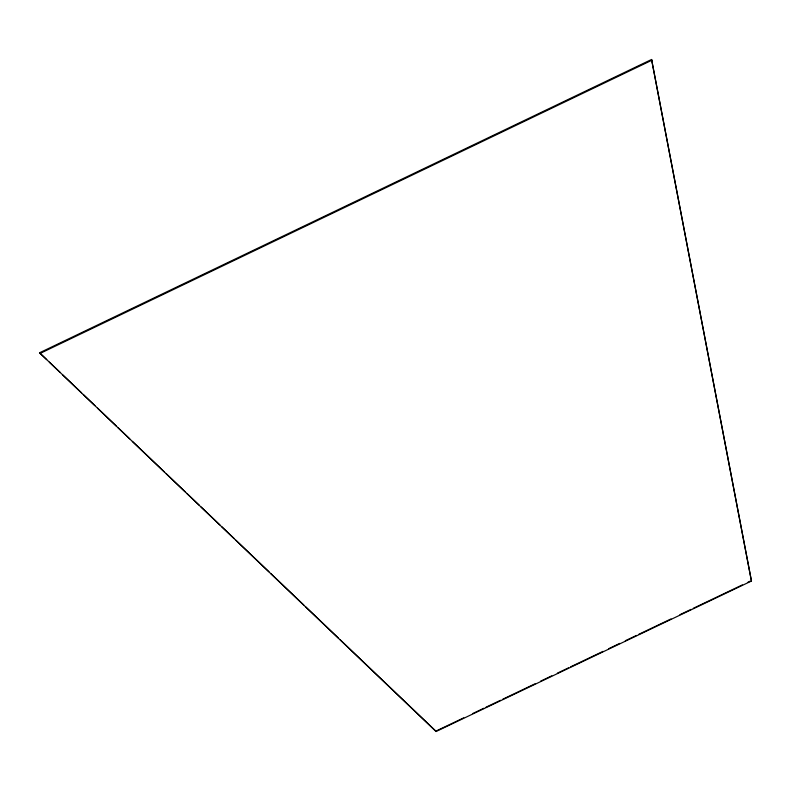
<?xml version="1.0" encoding="UTF-8"?>
<svg xmlns="http://www.w3.org/2000/svg" width="791" height="791" viewBox="0 0 791 791"><rect width="100%" height="100%" fill="white"/><g stroke="black" fill="none" stroke-linecap="round" stroke-linejoin="round"><path stroke-width="1.19" d="M39.55 352.786L651.576 59.483L751.45 581.039L436.049 731.517L39.55 352.786L46.689 359.608M39.886 353.528L651.932 60.215M340.357 639.949L435.871 731.121L463.734 717.832M472.652 713.581L483.795 708.261M486.02 707.194L500.505 700.282M502.74 699.224L535.052 683.8M540.629 681.14L551.772 675.83M557.348 673.171L568.492 667.851M570.716 666.783L603.039 651.369M608.615 648.709L619.758 643.39M625.325 640.73L636.468 635.42M638.703 634.352L671.015 618.938M679.934 614.676L691.077 609.367M693.312 608.299L742.344 584.905M747.92 582.245L750.145 581.187M49.368 362.159L60.076 372.383M62.756 374.944L81.503 392.84M83.292 394.541L94.89 405.615M97.57 408.176L116.317 426.072M118.096 427.773L129.704 438.847M132.384 441.408L164.518 472.079M166.298 473.789L185.045 491.686M186.834 493.386L199.332 505.311M201.112 507.021L219.858 524.917M221.648 526.618L234.136 538.542M235.926 540.253L268.95 571.774M270.74 573.485L303.764 605.016M305.553 606.717L338.578 638.248M751.45 581.039L651.576 59.483"/></g></svg>
